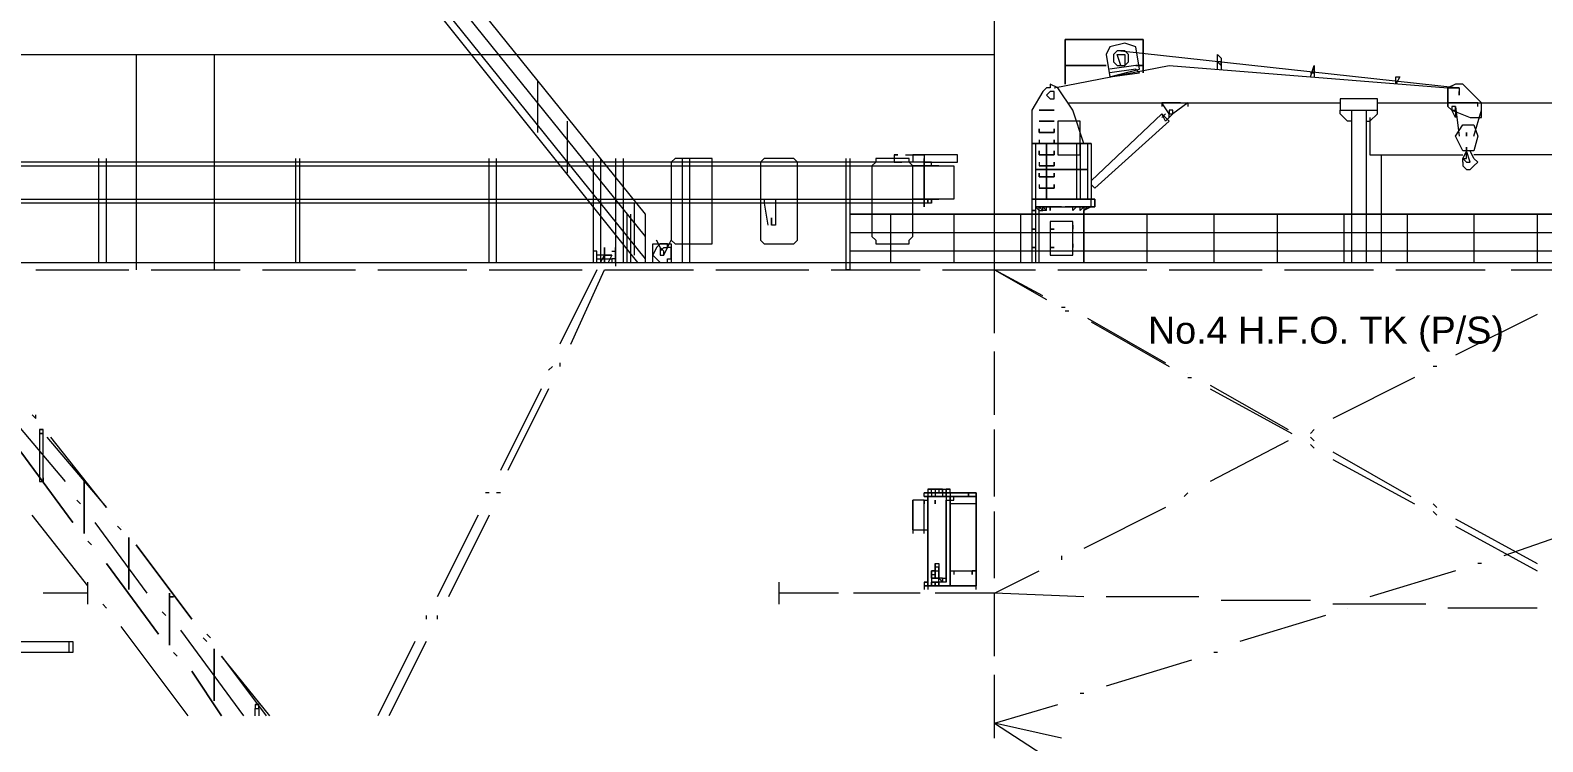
# Model space of a CAD drawing. Header units: millimetres. Extents: x -1005 to 294628, y -1154 to 182592.
# Drawn here: x 26256 to 54288, y 15927 to 29116 of the extents above; entities that cross this region are included whole.
import ezdxf

# ---------------------------------------------------------------- set-up
doc = ezdxf.new("R2010")
doc.units = ezdxf.units.MM
doc.layers.add('PDF_Geomertry', color=7, linetype='Continuous')
doc.styles.get("Standard").update_dxf_attribs({"font": 'arial.ttf'})

msp = doc.modelspace()

# ---------------------------------------------------------------- linework, layer by layer
at = {"layer": 'PDF_Geomertry', "lineweight": 5}
for points in [[(44129, 23503), (44129, 24674), (44129, 35143), (44129, 42375), (44611, 43752), (33729, 43752), (33729, 40997)], [(37517, 24811), (33936, 29288), (33936, 30321), (37655, 25707), (37655, 24811)], [(33936, 29908), (37655, 25294)], [(33936, 29495), (37655, 24880)], [(46264, 28255), (46264, 28255), (46815, 28393), (46746, 28806), (46540, 28875), (46264, 28806), (46195, 28668), (46264, 28255), (46815, 28324), (46746, 28393), (46264, 28324)], [(3286, 14893), (1289, 14342), (1289, 24811), (261017, 24811), (267353, 25018), (271417, 28668)], [(25740, 28668), (44129, 28668)], [(28219, 28668), (28219, 24674)], [(29665, 28668), (29665, 24674)], [(46471, 28462), (46402, 28668), (46540, 28668), (46540, 28462)], [(46471, 28737), (52739, 28049), (52739, 27980)], [(48262, 28393), (48262, 28668), (48331, 28600), (48331, 28393)], [(45231, 28049), (47366, 28462), (52532, 28049), (52532, 28049)], [(46746, 28462), (46264, 28393)], [(49984, 28255), (50052, 28462), (50052, 28462)], [(49984, 28324), (50052, 28324), (50052, 28393)], [(50052, 28462), (50052, 28255)], [(35658, 28186), (35658, 27222)], [(45782, 27015), (45576, 27635), (45300, 28049), (45162, 28117), (45162, 28049), (45093, 28049), (45025, 27980), (44818, 27635), (44818, 25982), (45369, 25982), (45989, 25982), (44818, 25982), (44818, 24811)], [(52670, 27635), (52670, 27566), (52670, 27498), (52601, 27635), (52945, 27498), (53152, 27498), (53152, 27773), (52876, 28049), (52807, 28117), (52739, 28117), (52670, 28117), (52532, 28049)], [(45507, 27773), (50535, 27773)], [(47573, 27773), (47229, 27773), (47711, 27773), (47435, 27566), (47366, 27498), (47366, 27566), (47229, 27773), (47229, 27704)], [(47711, 27773), (47711, 27704)], [(51017, 27429), (51086, 27429), (51223, 27566), (51223, 27842), (50535, 27842), (50535, 27635), (51223, 27635)], [(51223, 27773), (52532, 27773)], [(53083, 27704), (53083, 27773), (52532, 27773), (53083, 27773), (66996, 27773), (66996, 26809), (53014, 26809)], [(45231, 27635), (45231, 27635)], [(47366, 27498), (47297, 27429), (47229, 27566), (47366, 27429), (45989, 26189), (45920, 26258)], [(47229, 27566), (45920, 26327)], [(47297, 27566), (47229, 27498)], [(50741, 27429), (50672, 27429), (50535, 27566), (50535, 27635)], [(50741, 27635), (50741, 24811)], [(51017, 27635), (51017, 24811)], [(51086, 27498), (51086, 26809), (52807, 26809)], [(52532, 27704), (52601, 27635)], [(52670, 27704), (52739, 27153)], [(53014, 27153), (53152, 27635)], [(36209, 27429), (36209, 26464)], [(44956, 27222), (44956, 27291)], [(45231, 27429), (45231, 27429)], [(45231, 27222), (45231, 27291)], [(44887, 27015), (44887, 25982), (44887, 24811)], [(44956, 27084), (44956, 27015), (44956, 27015)], [(45231, 27084), (45231, 27015)], [(45644, 27015), (45644, 25982)], [(45713, 27015), (45713, 25982)], [(45851, 27015), (45851, 25982)], [(45920, 27015), (45920, 25982)], [(27530, 24811), (27530, 26740)], [(27668, 24811), (27668, 26740)], [(31181, 24811), (31181, 26740)], [(31250, 24811), (31250, 26740)], [(34762, 24811), (34762, 26740)], [(34900, 24811), (34900, 26740)], [(36691, 26740), (36691, 24811), (36760, 24811), (36760, 25018), (36691, 25018), (36691, 24811)], [(36828, 26740), (36828, 24811), (36897, 24949), (37035, 24949), (36966, 24811)], [(36828, 26671), (36828, 25707)], [(37104, 26740), (37104, 24811), (37104, 24743)], [(37242, 26740), (37242, 24811)], [(38344, 24811), (38344, 26740)], [(38481, 24811), (38481, 26740)], [(41374, 26740), (41374, 24674), (41374, 24674)], [(41443, 26740), (41443, 24674), (41443, 24674)], [(42270, 26809), (42338, 26809), (42270, 26809), (42270, 26740), (42270, 26671), (42407, 26671)], [(42338, 26671), (42270, 26671)], [(42476, 26809), (42614, 26809), (42614, 26671), (42476, 26671)], [(42958, 26602), (42958, 26671)], [(44956, 26878), (44956, 26878)], [(44956, 26671), (44956, 26602), (44956, 26602)], [(45231, 26878), (45231, 26878)], [(45231, 26671), (45231, 26602)], [(51292, 26809), (51292, 24811)], [(52807, 26671), (52807, 26740), (52876, 26671), (52945, 26671), (52876, 26878), (52876, 26809), (52876, 26878), (52876, 26878)], [(52807, 26671), (52807, 26671), (52807, 26602), (52876, 26533), (52945, 26533)], [(52945, 26533), (53014, 26602), (53083, 26671), (53014, 26740), (52945, 26878)], [(43096, 26602), (42614, 26602), (43372, 26602), (43372, 25982), (42614, 25982), (43096, 25982)], [(42614, 25982), (42614, 26602)], [(44956, 26464), (44956, 26396), (44956, 26396)], [(45231, 26396), (45231, 26464)], [(44956, 26258), (44956, 26189), (44956, 26189)], [(45231, 26258), (45231, 26189)], [(45920, 26189), (45920, 26120)], [(36002, 25913), (23260, 25913), (23260, 25982), (42958, 25982)], [(42958, 25913), (34762, 25913)], [(37448, 25913), (37448, 24949)], [(39859, 25982), (39859, 25913), (39928, 25500), (39928, 25500)], [(40066, 25982), (40066, 25913), (40066, 25500), (39997, 25500)], [(44818, 25982), (44818, 25982), (44818, 25845)], [(44818, 25845), (44818, 25845)], [(44887, 25845), (45369, 25845)], [(44956, 24811), (44956, 25776), (45025, 25776), (45025, 25845)], [(45025, 25776), (44956, 25845)], [(45093, 25776), (45025, 25776), (45025, 25845), (45093, 25776), (45093, 25845)], [(45162, 25776), (45162, 25845), (45162, 25845)], [(45369, 25845), (45920, 25845), (45438, 25845), (45989, 25845), (45989, 25982), (45989, 25982)], [(45576, 25776), (45644, 25845), (45576, 25776), (45576, 25845)], [(45713, 25776), (45782, 25845), (45713, 25776), (45713, 25845)], [(45782, 25845), (45782, 25776), (45782, 25707), (45782, 25776), (45782, 24811), (45782, 25707)], [(45920, 25845), (45782, 25776), (45851, 25845), (45782, 25776)], [(37311, 25707), (37311, 24811)], [(37379, 25707), (37379, 24811)], [(39997, 25638), (39997, 25638)], [(42201, 25707), (42201, 24811)], [(43372, 25707), (43372, 24811)], [(44129, 24949), (44129, 25707)], [(44611, 25707), (44611, 24811)], [(46953, 25707), (46953, 24811)], [(48193, 25707), (48193, 24811)], [(49364, 25707), (49364, 24811)], [(50603, 25707), (50603, 24811)], [(51774, 25707), (51774, 24811)], [(53014, 25707), (53014, 24811)], [(54185, 25707), (54185, 24811)], [(103431, 25362), (41443, 25362)], [(45576, 25500), (45576, 25431), (45576, 25431)], [(37035, 24949), (36897, 24949), (36760, 24949)], [(36897, 24880), (36897, 25018), (36897, 24949), (36897, 24949)], [(37035, 25018), (37104, 25018), (37104, 24880), (37104, 24880)], [(37104, 25087), (37104, 24811), (37104, 25087), (37104, 25018)], [(37793, 24811), (37793, 25156), (38137, 25156), (38137, 24811)], [(37999, 25087), (37930, 25018), (37930, 24949), (37999, 24949), (38068, 25087), (38137, 25225)], [(37999, 25087), (37999, 25087), (38068, 25087), (38137, 25225), (38137, 25225)], [(103431, 25018), (41443, 25018)], [(45576, 25156), (45576, 25087), (45576, 25087)], [(26359, 24674), (28081, 24674)], [(28495, 24674), (30148, 24674)], [(30561, 24674), (32283, 24674)], [(32696, 24674), (34349, 24674)], [(34762, 24674), (36484, 24674)], [(36760, 24674), (36071, 23296)], [(36277, 23296), (36897, 24674), (38550, 24674)], [(36760, 24880), (36897, 24880), (36897, 24880), (37035, 24880), (37035, 24811)], [(37104, 24880), (37104, 24880), (37035, 24880)], [(37035, 24674), (37999, 24674)], [(38964, 24674), (40685, 24674)], [(41099, 24674), (42752, 24674)], [(43165, 24674), (44887, 24674)], [(45025, 24192), (44129, 24674), (45093, 24123)], [(45300, 24674), (46953, 24674)], [(47366, 24674), (49088, 24674)], [(49501, 24674), (51154, 24674)], [(51568, 24674), (53221, 24674)], [(53703, 24674), (55356, 24674)], [(45369, 23985), (45438, 23985)], [(45438, 23916), (45507, 23916)], [(54185, 23847), (52670, 23090)], [(45851, 23778), (47297, 22952)], [(45920, 23709), (47366, 22883)], [(44129, 21988), (44129, 23158)], [(35933, 22883), (35864, 22814)], [(36071, 22952), (36071, 22883)], [(47711, 22745), (47711, 22745)], [(52325, 22883), (52256, 22883)], [(35726, 22470), (34969, 20954)], [(35864, 22470), (35107, 20954)], [(47711, 22676), (47780, 22676)], [(48124, 22539), (49570, 21712)], [(48124, 22470), (49639, 21643)], [(51912, 22676), (50397, 21919)], [(26910, 20748), (25808, 22056)], [(26291, 21988), (26359, 21919), (26359, 21988)], [(26428, 21712), (26428, 21643), (26497, 21643), (26497, 21712), (26497, 21712)], [(44129, 20472), (44129, 21712)], [(50052, 21712), (49984, 21643)], [(26566, 21574), (27668, 20266), (26635, 21574)], [(49570, 21505), (48124, 20748)], [(49984, 21574), (50052, 21505)], [(49984, 21437), (50052, 21368)], [(50397, 21299), (51843, 20472)], [(50397, 21161), (51912, 20335)], [(26497, 20817), (26497, 20748)], [(27255, 20748), (27255, 20679), (27255, 20679)], [(34762, 20541), (34693, 20541)], [(34969, 20541), (34900, 20541)], [(42821, 20403), (42821, 20335), (42821, 20403), (42889, 20403), (42889, 20472), (42889, 20472)], [(42889, 20610), (42889, 20541)], [(42889, 20472), (42889, 20472)], [(43027, 20610), (43027, 20541), (42958, 20541), (42958, 20610)], [(42958, 20541), (42958, 20472)], [(43027, 20541), (43027, 20472), (43027, 20472)], [(43096, 20610), (43096, 20541)], [(43096, 20472), (43096, 20472)], [(43165, 20610), (43234, 20610), (43234, 20541), (43234, 20472), (43234, 20403), (43303, 20403), (43303, 20472), (43234, 20472), (43234, 20541), (43303, 20541), (43578, 20541), (43303, 20541), (43303, 20610)], [(43234, 20472), (43234, 20541), (43165, 20541), (43165, 20472)], [(43303, 20541), (43303, 20541), (43234, 20541)], [(43303, 20541), (43303, 20541), (43303, 20472)], [(43303, 20472), (43303, 20472)], [(43785, 20472), (43785, 20472), (43785, 20541), (43785, 20541)], [(47711, 20541), (47642, 20472)], [(27186, 20335), (27117, 20403)], [(42614, 20403), (42614, 20403)], [(42614, 20266), (42614, 20266)], [(43303, 20403), (43303, 20335)], [(44129, 18957), (44129, 20197)], [(47297, 20266), (45782, 19508)], [(52256, 20335), (52325, 20266)], [(52256, 20197), (52325, 20128)], [(27324, 18819), (26291, 20128)], [(28426, 18682), (27461, 19990)], [(27944, 19852), (27875, 19921)], [(27944, 19921), (27944, 19921)], [(34556, 20128), (33798, 18613)], [(34762, 20128), (34005, 18613)], [(42614, 20128), (42614, 20128), (42614, 20059)], [(42614, 19990), (42614, 19990), (42614, 19990), (42614, 20059), (42614, 20059)], [(42614, 20059), (42614, 20059)], [(42614, 19990), (42614, 19990)], [(52670, 20059), (54185, 19233)], [(52670, 19921), (54185, 19095)], [(55149, 19921), (53565, 19370)], [(28081, 19715), (28081, 19646), (28081, 19646)], [(42614, 19852), (42614, 19784)], [(42821, 19784), (42821, 19784), (42821, 19852), (42889, 19852), (42889, 19852)], [(42821, 19784), (42821, 19852), (42889, 19852)], [(42889, 19715), (42889, 19715)], [(42889, 19646), (42889, 19646), (42889, 19577)], [(45369, 19370), (45369, 19301)], [(42889, 19164), (42889, 19164), (42889, 19233)], [(43027, 19233), (43027, 19233), (43027, 19164), (43027, 19095), (42958, 19095), (42958, 19095)], [(42958, 19095), (43096, 19095), (43096, 18957), (42958, 18957), (42958, 19095), (42958, 18957), (42958, 19026), (43027, 19026), (43027, 19095), (43027, 18957), (43027, 19095), (43027, 18957), (43027, 19095), (43096, 19095), (43096, 19095)], [(42958, 19095), (42958, 19095), (43027, 19095)], [(42958, 19095), (42958, 19095), (43027, 19095)], [(42958, 19095), (42958, 19095)], [(43027, 19233), (43096, 19233), (43096, 19164), (43096, 19095), (43096, 19095), (43096, 19164), (43027, 19164), (43027, 19095), (43027, 19233), (43096, 19233), (43096, 19095), (43096, 19095)], [(43303, 19026), (43303, 19026), (43303, 19095), (43372, 19095), (43372, 19026)], [(43303, 19026), (43303, 19095), (43372, 19095), (43372, 19026)], [(43716, 19095), (43785, 19095), (43785, 19026), (43785, 19026)], [(43785, 19026), (43785, 19095), (43716, 19095), (43716, 19026), (43716, 19095)], [(45782, 18613), (44129, 18682), (44956, 19095)], [(52670, 19095), (51086, 18613)], [(53152, 19233), (53083, 19233)], [(27324, 18475), (27324, 18888)], [(40134, 18475), (40134, 18888)], [(42821, 18888), (42821, 18888), (42821, 18819), (42821, 18750)], [(42889, 19026), (42889, 19026), (42889, 18957)], [(42889, 18819), (42889, 18957), (42889, 18819), (42889, 18750)], [(42958, 18957), (42958, 18957), (43096, 18957), (43027, 18957)], [(43027, 18957), (43027, 18957), (42958, 18957), (42958, 18888), (43027, 18888)], [(43096, 18819), (43096, 18819), (43096, 18888), (42958, 18888), (43096, 18888), (43027, 18888)], [(42958, 18888), (42958, 18888)], [(43096, 18957), (43096, 18957), (43096, 18957), (43027, 18957), (43027, 18957)], [(43165, 18957), (43096, 18957), (43096, 18957)], [(43096, 18888), (43096, 18888)], [(43234, 18888), (43165, 18888), (43165, 18957), (43234, 18957), (43234, 18957), (43234, 18957)], [(43234, 18888), (43234, 18957), (43234, 18957)], [(43303, 18819), (43303, 18819)], [(43785, 18750), (43785, 18819), (43785, 18819)], [(27324, 18682), (26497, 18682)], [(28839, 18613), (28839, 18613), (28839, 18682), (28839, 18613), (28908, 18613), (28908, 18613)], [(28839, 18682), (28839, 18682)], [(41236, 18682), (40134, 18682)], [(42752, 18682), (41512, 18682)], [(44129, 17511), (44129, 18682), (43027, 18682)], [(47917, 18613), (46195, 18613)], [(49984, 18544), (48331, 18544)], [(27668, 18406), (27599, 18475)], [(28770, 18268), (28701, 18337)], [(33591, 18268), (33591, 18199)], [(33798, 18268), (33798, 18199)], [(50259, 18268), (48675, 17786)], [(52119, 18475), (50397, 18475)], [(50672, 18406), (50672, 18406)], [(54185, 18406), (52532, 18406)], [(29183, 16409), (27944, 18062)], [(30216, 16409), (29046, 17993)], [(26979, 17580), (26979, 17786)], [(29528, 17786), (29459, 17855)], [(29597, 17855), (29528, 17924)], [(33385, 17786), (32696, 16409)], [(33591, 17786), (32903, 16409)], [(29665, 17648), (29665, 17580), (29665, 17580)], [(30699, 16409), (29803, 17511), (30630, 16409)], [(47780, 17442), (46195, 16960)], [(48262, 17580), (48193, 17580)], [(44129, 15995), (44129, 17166)], [(45782, 16822), (45713, 16822)], [(30423, 16615), (30423, 16546), (30492, 16546), (30492, 16615), (30492, 16615)], [(30423, 16409), (30423, 16546), (30492, 16546), (30492, 16409)], [(45369, 15995), (44129, 16271), (45300, 16615)], [(44129, 16271), (45507, 15376)]]:
    msp.add_lwpolyline(points, dxfattribs=at)
for points in [[(46884, 28944), (45438, 28944)], [(45438, 28944), (45438, 28117)], [(46884, 28944), (46884, 28324)], [(46609, 28600), (46609, 28668), (46540, 28737), (46402, 28737), (46333, 28668), (46333, 28531), (46402, 28462), (46540, 28462), (46609, 28531), (46609, 28600)], [(46195, 28462), (45438, 28462)], [(46884, 28462), (46746, 28462)], [(48331, 28531), (48262, 28531), (48331, 28462), (48331, 28531)], [(50052, 28324), (50052, 28393), (50052, 28324)], [(51637, 28255), (51568, 28117), (51568, 28255)], [(52532, 28049), (52532, 27704)], [(52739, 28049), (52532, 28049)], [(45231, 27911), (45231, 27980), (45162, 27980), (45093, 27911), (45162, 27842), (45231, 27842), (45231, 27911)], [(52739, 27980), (52739, 27911), (52739, 27980)], [(44956, 27635), (44956, 27635)], [(45162, 27635), (44956, 27635)], [(44956, 27635), (44956, 27635)], [(45231, 27635), (45231, 27635), (45162, 27635)], [(47435, 27635), (47366, 27635), (47366, 27566), (47435, 27566), (47435, 27635)], [(52670, 27704), (52601, 27704), (52601, 27635), (52670, 27635), (52670, 27704)], [(44956, 27429), (44956, 27429)], [(44956, 27429), (44956, 27429)], [(44956, 27429), (45162, 27429), (44956, 27429)], [(44956, 27291), (44956, 27222), (45162, 27222), (44956, 27222)], [(45231, 27429), (45162, 27429)], [(45231, 27291), (45231, 27222), (45162, 27222), (45231, 27222)], [(45231, 27429), (45231, 27429)], [(45300, 27429), (45300, 26809), (45713, 26809), (45713, 27429)], [(53014, 26878), (52807, 26878), (52670, 27153), (52807, 27360), (53014, 27360), (53083, 27153)], [(52876, 27153), (52876, 27222), (52876, 27153)], [(45920, 27015), (44818, 27015)], [(44956, 27015), (45162, 27015), (44956, 27015)], [(45093, 25982), (45093, 27015)], [(45231, 27015), (45162, 27015)], [(45231, 27084), (45231, 27015)], [(52876, 26947), (52876, 26878), (52876, 26947)], [(42958, 26671), (23260, 26671), (23260, 26602), (42958, 26602)], [(38826, 25156), (38895, 25156), (38895, 25225), (38895, 25294), (38895, 26602), (38895, 26671), (38895, 26740), (38826, 26740), (38275, 26740), (38206, 26740), (38137, 26671), (38137, 26602), (38137, 25294), (38137, 25225), (38206, 25156), (38275, 25156)], [(40341, 25156), (40410, 25156), (40479, 25225), (40479, 25294), (40479, 26602), (40479, 26671), (40410, 26740), (40341, 26740), (39928, 26740), (39859, 26740), (39790, 26671), (39790, 26602), (39790, 25294), (39790, 25225), (39859, 25156), (39928, 25156)], [(42407, 25156), (42545, 25156), (42545, 25225), (42614, 25294), (42614, 26602), (42545, 26671), (42545, 26740), (42407, 26740), (42063, 26740), (41925, 26740), (41925, 26671), (41856, 26602), (41856, 25294), (41925, 25225), (41925, 25156), (42063, 25156)], [(42614, 26809), (42821, 26809)], [(42821, 26809), (42821, 26671), (43440, 26671), (43440, 26740), (43440, 26809)], [(42821, 25845), (42821, 26740), (42821, 25845)], [(44956, 26878), (44956, 26878), (44956, 26809)], [(45162, 26809), (44956, 26809)], [(45231, 26878), (45231, 26878), (45231, 26809), (45162, 26809), (45231, 26809)], [(45231, 26671), (45231, 26602)], [(52876, 26740), (52876, 26878), (52807, 26740)], [(44887, 26533), (45851, 26533)], [(44956, 26602), (45162, 26602), (44956, 26602)], [(44956, 26464), (44956, 26396)], [(45162, 26396), (44956, 26396)], [(45231, 26602), (45162, 26602)], [(45231, 26464), (45231, 26396), (45162, 26396), (45231, 26396)], [(44956, 26189), (45162, 26189), (44956, 26189)], [(45231, 26189), (45162, 26189)], [(45231, 26258), (45231, 26189)], [(42889, 25982), (42889, 25913)], [(42958, 25913), (42958, 25982), (42958, 25913)], [(45369, 25845), (44887, 25845), (44956, 25776), (44956, 25845)], [(44956, 25845), (44956, 25845)], [(45162, 25845), (45162, 25776), (45162, 25845)], [(45644, 25845), (45644, 25845)], [(45851, 25845), (45851, 25845)], [(45920, 25982), (45989, 25982), (45989, 25845), (45920, 25845), (45920, 25982)], [(45920, 25845), (45920, 25845)], [(39997, 25500), (39997, 25638)], [(103431, 25707), (41443, 25707)], [(44887, 25776), (44818, 25776), (44887, 25776)], [(45162, 25018), (45162, 24949), (45231, 24949), (45507, 24949), (45576, 24949), (45576, 25018), (45576, 25500), (45576, 25569), (45507, 25569), (45231, 25569), (45162, 25569), (45162, 25500)], [(44887, 25431), (44818, 25431), (44887, 25431)], [(45162, 25431), (45231, 25431), (45162, 25431)], [(45162, 25431), (45162, 25431)], [(45162, 25431), (45162, 25431)], [(45576, 25431), (45576, 25431)], [(36897, 24811), (36897, 25087), (36897, 25087), (36897, 24811)], [(37104, 24949), (37104, 24949), (37104, 24880)], [(38137, 24949), (38137, 25087), (38068, 25087), (38068, 25156), (37930, 25156), (37862, 25087), (37793, 24949), (37930, 24811), (38068, 24811), (38068, 24880), (38137, 24880), (38137, 24949)], [(37862, 25225), (37930, 25087), (37862, 25225)], [(37930, 25087), (37930, 25087)], [(37999, 25018), (37930, 25087), (37930, 24949), (37999, 24949)], [(44887, 25087), (44818, 25087), (44887, 25087)], [(45162, 25087), (45162, 25087)], [(45231, 25087), (45162, 25087)], [(45162, 25087), (45162, 25087)], [(45576, 25087), (45576, 25087)], [(36897, 24880), (36897, 24880)], [(41374, 24674), (41443, 24674)], [(26428, 21712), (26497, 21712)], [(26497, 21643), (26428, 21643), (26428, 20817), (26428, 20748), (26497, 20748), (26497, 20817)], [(26084, 21299), (27048, 19990)], [(27255, 20679), (27255, 20748), (27255, 20679)], [(27255, 20610), (27255, 20679)], [(27255, 20610), (27255, 19784)], [(27255, 20610), (27255, 20610)], [(43165, 20541), (42821, 20541)], [(42821, 20541), (42889, 20541), (42821, 20541)], [(42821, 20541), (42889, 20541), (42821, 20541)], [(42821, 20541), (42889, 20541), (42889, 20472), (42821, 20472), (42821, 20541)], [(42889, 20472), (42821, 20472)], [(42821, 20472), (42821, 20472)], [(42821, 20472), (42889, 20472), (42821, 20472)], [(43096, 20610), (42889, 20610)], [(43785, 20541), (42889, 20541)], [(42958, 20541), (42889, 20541)], [(42889, 18819), (42889, 20472)], [(43096, 20472), (43785, 20472), (42889, 20472), (43785, 20472)], [(42889, 20472), (43027, 20472)], [(42889, 20472), (42889, 20472)], [(43165, 20541), (43027, 20541), (43165, 20541)], [(43096, 20472), (43027, 20472)], [(43096, 20610), (43165, 20610), (43096, 20610)], [(43165, 20610), (43165, 20541), (43165, 20610)], [(43234, 20610), (43303, 20610)], [(43234, 20541), (43234, 20610), (43234, 20541)], [(43785, 20541), (43234, 20541)], [(43785, 20541), (43234, 20541)], [(43303, 20541), (43303, 20541)], [(43303, 18819), (43303, 20472)], [(43303, 20403), (43372, 20403), (43372, 20472), (43303, 20472)], [(43578, 20541), (43647, 20541)], [(43647, 20541), (43578, 20541), (43647, 20541)], [(43647, 20541), (43578, 20541), (43647, 20541)], [(43647, 20472), (43647, 20541)], [(43785, 20541), (43785, 20541)], [(43785, 20541), (43785, 20541)], [(43785, 20472), (43785, 20541)], [(43785, 18819), (43785, 20472)], [(43785, 20472), (43785, 20472)], [(43785, 20403), (43785, 20472)], [(43785, 20472), (43785, 20472)], [(43785, 20472), (43785, 20472)], [(43785, 20472), (43785, 20472)], [(43785, 20472), (43785, 20472)], [(42614, 20403), (42614, 19852)], [(42614, 20403), (42614, 19852), (42821, 19852), (42821, 20403)], [(42614, 20266), (42614, 20266)], [(42614, 20197), (42614, 20197)], [(42614, 20197), (42614, 20197)], [(42614, 20197), (42614, 20197)], [(42614, 20197), (42614, 20197)], [(42614, 20197), (42614, 20197)], [(43027, 20403), (43027, 20335), (43027, 20403)], [(43027, 20403), (43027, 20335), (43027, 20403)], [(43027, 20403), (43027, 20335), (43027, 20403)], [(43234, 20403), (43234, 18957)], [(43234, 20403), (43234, 20403)], [(43234, 20403), (43234, 20403)], [(43303, 20335), (43303, 19095), (43785, 19095), (43785, 20335)], [(42614, 19990), (42614, 19990)], [(42614, 19990), (42614, 19990)], [(27324, 19646), (27393, 19577)], [(28081, 19646), (28081, 19715), (28081, 19646)], [(28081, 19577), (28081, 19646)], [(42889, 19646), (42889, 19715)], [(28081, 19577), (28081, 18819), (28081, 18750), (28081, 18819)], [(28081, 19577), (28081, 19577)], [(28219, 19577), (29252, 18199)], [(27668, 19233), (28632, 17924)], [(42889, 19233), (42889, 19164)], [(42889, 19233), (42889, 19164)], [(42889, 19095), (42889, 19164)], [(42889, 19095), (42889, 19164)], [(42889, 19026), (42889, 19164)], [(42889, 18957), (42889, 19026), (42889, 19095), (42889, 19026)], [(42889, 19026), (42889, 19095), (42889, 19026), (42889, 18957)], [(42958, 19095), (42958, 19095)], [(43027, 19095), (43027, 19095)], [(43027, 19095), (43027, 19095)], [(43096, 19095), (43096, 18957)], [(43096, 19095), (43096, 19095)], [(43096, 19095), (43096, 19095)], [(43096, 19095), (43096, 19095)], [(42821, 18888), (42821, 18888)], [(42889, 18888), (42821, 18888), (42889, 18888)], [(42821, 18819), (43785, 18819)], [(42958, 18957), (42958, 18957)], [(42958, 18888), (42958, 18819)], [(43027, 18957), (43027, 18957)], [(43027, 18888), (43027, 18819)], [(43027, 18888), (43027, 18819)], [(43027, 18819), (43027, 18888), (43027, 18819)], [(43096, 18957), (43096, 18957)], [(43165, 18888), (43096, 18888), (43096, 18957)], [(43096, 18888), (43096, 18819)], [(43096, 18888), (43096, 18819)], [(43096, 18888), (43096, 18819)], [(43096, 18888), (43096, 18888)], [(43165, 18957), (43165, 18888)], [(43165, 18957), (43165, 18957)], [(43165, 18888), (43165, 18888)], [(43234, 18957), (43234, 18957)], [(43234, 18888), (43234, 18957), (43234, 18888)], [(43234, 18957), (43234, 18957)], [(28908, 18613), (28839, 18613), (28908, 18613)], [(28839, 18613), (28839, 17786), (28839, 17717), (28839, 17786)], [(27048, 17786), (27048, 17580), (26979, 17580), (19747, 17580), (19747, 17786), (26979, 17786)], [(28908, 17580), (28977, 17511)], [(29665, 17580), (29665, 17648), (29665, 17580)], [(29665, 17580), (29665, 16753), (29665, 16684), (29665, 16753)], [(29665, 17580), (29665, 17580)], [(29665, 17580), (29665, 17580)], [(29252, 17235), (29803, 16409)], [(30423, 16615), (30492, 16615)]]:
    msp.add_lwpolyline(points, close=True, dxfattribs=at)

# ---------------------------------------------------------------- texts
msp.add_text('No.4 H.F.O. TK (P/S)', height=500).set_placement((46972, 23307))

doc.saveas('drawing.dxf')
